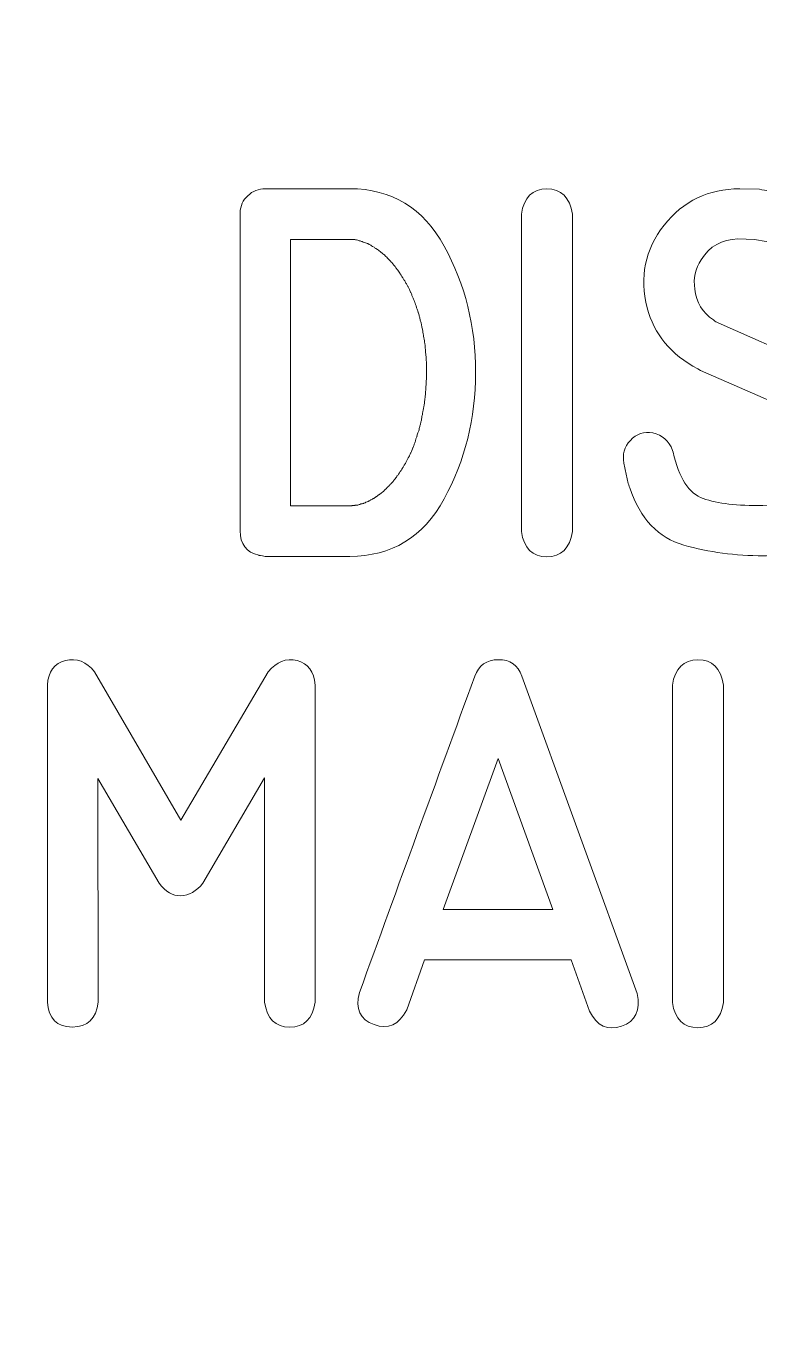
# Model space of a CAD drawing. Header units: millimetres. Extents: x -209 to 236, y -93 to 88.
# Drawn here: x -121.99 to -114.96, y -58.23 to -45.61 of the extents above; entities that cross this region are included whole.
import ezdxf

# ---------------------------------------------------------------- set-up
doc = ezdxf.new("R2010")
doc.units = ezdxf.units.MM
doc.header["$MEASUREMENT"] = 0
doc.layers.add('LED', color=7, linetype='Continuous')

msp = doc.modelspace()

# ---------------------------------------------------------------- linework, layer by layer
at = {"layer": 'LED', "color": 250, "lineweight": 9}
msp.add_open_spline([(-64.1878, 86.0226), (-64.188, 86.4206), (-64.3464, 86.8023), (-64.628, 87.0836), (-64.628, 87.0836), (-64.9097, 87.3649), (-65.2897, 87.5228), (-65.6878, 87.5226), (-65.6878, 87.5226), (-65.6878, 87.5226), (-207.1378, 87.5226), (-207.1378, 87.5226), (-207.1378, 87.5226), (-207.5358, 87.5223), (-207.9175, 87.3639), (-208.1988, 87.0823), (-208.1988, 87.0823), (-208.4801, 86.8006), (-208.638, 86.4206), (-208.6378, 86.0226), (-208.6378, 86.0226), (-208.6378, 86.0226), (-208.6378, 81.5351), (-208.6378, 81.5351), (-208.6378, 81.5351), (-208.6375, 81.137), (-208.4791, 80.7553), (-208.1975, 80.474), (-208.1975, 80.474), (-207.9158, 80.1927), (-207.5358, 80.0348), (-207.1378, 80.0351), (-207.1378, 80.0351), (-207.1378, 80.0351), (-204.6753, 80.0351), (-204.6753, 80.0351), (-204.6753, 80.0351), (-202.5317, 80.0351), (-200.5509, 78.8915), (-199.4791, 77.0351), (-199.4791, 77.0351), (-198.4073, 75.1787), (-198.4073, 72.8915), (-199.4791, 71.0351), (-199.4791, 71.0351), (-200.5509, 69.1787), (-202.5317, 68.0351), (-204.6753, 68.0351), (-204.6753, 68.0351), (-204.6753, 68.0351), (-207.1378, 68.0351), (-207.1378, 68.0351), (-207.1378, 68.0351), (-207.5358, 68.0348), (-207.9175, 67.8764), (-208.1988, 67.5948), (-208.1988, 67.5948), (-208.4801, 67.3131), (-208.638, 66.9331), (-208.6378, 66.5351), (-208.6378, 66.5351), (-208.6378, 66.5351), (-208.6378, 24.3851), (-208.6378, 24.3851), (-208.6378, 24.3851), (-208.6375, 23.987), (-208.4791, 23.6053), (-208.1975, 23.324), (-208.1975, 23.324), (-207.9158, 23.0427), (-207.5358, 22.8848), (-207.1378, 22.8851), (-207.1378, 22.8851), (-207.1378, 22.8851), (-204.6753, 22.8851), (-204.6753, 22.8851), (-204.6753, 22.8851), (-202.5317, 22.8851), (-200.5509, 21.7415), (-199.4791, 19.8851), (-199.4791, 19.8851), (-198.4073, 18.0287), (-198.4073, 15.7415), (-199.4791, 13.8851), (-199.4791, 13.8851), (-200.5509, 12.0287), (-202.5317, 10.8851), (-204.6753, 10.8851), (-204.6753, 10.8851), (-204.6753, 10.8851), (-207.1378, 10.8851), (-207.1378, 10.8851), (-207.1378, 10.8851), (-207.5358, 10.8848), (-207.9175, 10.7264), (-208.1988, 10.4448), (-208.1988, 10.4448), (-208.4801, 10.1631), (-208.638, 9.7831), (-208.6378, 9.3851), (-208.6378, 9.3851), (-208.6378, 9.3851), (-208.6378, -70.8649), (-208.6378, -70.8649), (-208.6378, -70.8649), (-208.6375, -71.263), (-208.4791, -71.6447), (-208.1975, -71.926), (-208.1975, -71.926), (-207.9158, -72.2073), (-207.5358, -72.3652), (-207.1378, -72.3649), (-207.1378, -72.3649), (-207.1378, -72.3649), (-204.6753, -72.3649), (-204.6753, -72.3649), (-204.6753, -72.3649), (-202.5317, -72.3649), (-200.5509, -73.5085), (-199.4791, -75.3649), (-199.4791, -75.3649), (-198.4073, -77.2213), (-198.4073, -79.5085), (-199.4791, -81.3649), (-199.4791, -81.3649), (-200.5509, -83.2213), (-202.5317, -84.3649), (-204.6753, -84.3649), (-204.6753, -84.3649), (-204.6753, -84.3649), (-207.1378, -84.3649), (-207.1378, -84.3649), (-207.1378, -84.3649), (-207.5358, -84.3652), (-207.9175, -84.5236), (-208.1988, -84.8052), (-208.1988, -84.8052), (-208.4801, -85.0869), (-208.638, -85.4669), (-208.6378, -85.8649), (-208.6378, -85.8649), (-208.6378, -85.8649), (-208.6378, -90.3524), (-208.6378, -90.3524), (-208.6378, -90.3524), (-208.6375, -90.7505), (-208.4791, -91.1322), (-208.1975, -91.4135), (-208.1975, -91.4135), (-207.9158, -91.6948), (-207.5358, -91.8527), (-207.1378, -91.8524), (-207.1378, -91.8524), (-207.1378, -91.8524), (-65.6878, -91.8524), (-65.6878, -91.8524), (-65.6878, -91.8524), (-65.2897, -91.8522), (-64.908, -91.6938), (-64.6267, -91.4121), (-64.6267, -91.4121), (-64.3454, -91.1305), (-64.1875, -90.7505), (-64.1878, -90.3524), (-64.1878, -90.3524), (-64.1878, -90.3524), (-64.1878, -85.8649), (-64.1878, -85.8649), (-64.1878, -85.8649), (-64.188, -85.4669), (-64.3464, -85.0852), (-64.628, -84.8039), (-64.628, -84.8039), (-64.9097, -84.5226), (-65.2897, -84.3647), (-65.6878, -84.3649), (-65.6878, -84.3649), (-65.6878, -84.3649), (-68.1503, -84.3649), (-68.1503, -84.3649), (-68.1503, -84.3649), (-69.7406, -84.3659), (-71.2661, -83.7352), (-72.3913, -82.6114), (-72.3913, -82.6114), (-73.5165, -81.4876), (-74.1493, -79.9552), (-74.1503, -78.3649), (-74.1503, -78.3649), (-74.1503, -78.3649), (-74.1503, 16.8851), (-74.1503, 16.8851), (-74.1503, 16.8851), (-74.1513, 18.4754), (-73.5205, 20.0009), (-72.3967, 21.1261), (-72.3967, 21.1261), (-71.2729, 22.2514), (-69.7406, 22.8841), (-68.1503, 22.8851), (-68.1503, 22.8851), (-68.1503, 22.8851), (-65.6878, 22.8851), (-65.6878, 22.8851), (-65.6878, 22.8851), (-65.2897, 22.8853), (-64.908, 23.0437), (-64.6267, 23.3254), (-64.6267, 23.3254), (-64.3454, 23.607), (-64.1875, 23.987), (-64.1878, 24.3851), (-64.1878, 24.3851), (-64.1878, 24.3851), (-64.1878, 66.5351), (-64.1878, 66.5351), (-64.1878, 66.5351), (-64.188, 66.9331), (-64.3464, 67.3148), (-64.628, 67.5961), (-64.628, 67.5961), (-64.9097, 67.8774), (-65.2897, 68.0353), (-65.6878, 68.0351), (-65.6878, 68.0351), (-65.6878, 68.0351), (-68.1503, 68.0351), (-68.1503, 68.0351), (-68.1503, 68.0351), (-70.2939, 68.0351), (-72.2746, 69.1787), (-73.3464, 71.0351), (-73.3464, 71.0351), (-74.4182, 72.8915), (-74.4182, 75.1787), (-73.3464, 77.0351), (-73.3464, 77.0351), (-72.2746, 78.8915), (-70.2939, 80.0351), (-68.1503, 80.0351), (-68.1503, 80.0351), (-68.1503, 80.0351), (-65.6878, 80.0351), (-65.6878, 80.0351), (-65.6878, 80.0351), (-65.2897, 80.0353), (-64.908, 80.1937), (-64.6267, 80.4754), (-64.6267, 80.4754), (-64.3454, 80.757), (-64.1875, 81.137), (-64.1878, 81.5351), (-64.1878, 81.5351), (-64.1878, 81.5351), (-64.1878, 86.0226), (-64.1878, 86.0226)], degree=3, knots=[0, 0, 0, 0, 0.0153846, 0.0153846, 0.0153846, 0.0153846, 0.0307692, 0.0307692, 0.0307692, 0.0307692, 0.0461538, 0.0461538, 0.0461538, 0.0461538, 0.0615385, 0.0615385, 0.0615385, 0.0615385, 0.0769231, 0.0769231, 0.0769231, 0.0769231, 0.0923077, 0.0923077, 0.0923077, 0.0923077, 0.1076923, 0.1076923, 0.1076923, 0.1076923, 0.1230769, 0.1230769, 0.1230769, 0.1230769, 0.1384615, 0.1384615, 0.1384615, 0.1384615, 0.1538462, 0.1538462, 0.1538462, 0.1538462, 0.1692308, 0.1692308, 0.1692308, 0.1692308, 0.1846154, 0.1846154, 0.1846154, 0.1846154, 0.2, 0.2, 0.2, 0.2, 0.2153846, 0.2153846, 0.2153846, 0.2153846, 0.2307692, 0.2307692, 0.2307692, 0.2307692, 0.2461538, 0.2461538, 0.2461538, 0.2461538, 0.2615385, 0.2615385, 0.2615385, 0.2615385, 0.2769231, 0.2769231, 0.2769231, 0.2769231, 0.2923077, 0.2923077, 0.2923077, 0.2923077, 0.3076923, 0.3076923, 0.3076923, 0.3076923, 0.3230769, 0.3230769, 0.3230769, 0.3230769, 0.3384615, 0.3384615, 0.3384615, 0.3384615, 0.3538462, 0.3538462, 0.3538462, 0.3538462, 0.3692308, 0.3692308, 0.3692308, 0.3692308, 0.3846154, 0.3846154, 0.3846154, 0.3846154, 0.4, 0.4, 0.4, 0.4, 0.4153846, 0.4153846, 0.4153846, 0.4153846, 0.4307692, 0.4307692, 0.4307692, 0.4307692, 0.4461538, 0.4461538, 0.4461538, 0.4461538, 0.4615385, 0.4615385, 0.4615385, 0.4615385, 0.4769231, 0.4769231, 0.4769231, 0.4769231, 0.4923077, 0.4923077, 0.4923077, 0.4923077, 0.5076923, 0.5076923, 0.5076923, 0.5076923, 0.5230769, 0.5230769, 0.5230769, 0.5230769, 0.5384615, 0.5384615, 0.5384615, 0.5384615, 0.5538462, 0.5538462, 0.5538462, 0.5538462, 0.5692308, 0.5692308, 0.5692308, 0.5692308, 0.5846154, 0.5846154, 0.5846154, 0.5846154, 0.6, 0.6, 0.6, 0.6, 0.6153846, 0.6153846, 0.6153846, 0.6153846, 0.6307692, 0.6307692, 0.6307692, 0.6307692, 0.6461538, 0.6461538, 0.6461538, 0.6461538, 0.6615385, 0.6615385, 0.6615385, 0.6615385, 0.6769231, 0.6769231, 0.6769231, 0.6769231, 0.6923077, 0.6923077, 0.6923077, 0.6923077, 0.7076923, 0.7076923, 0.7076923, 0.7076923, 0.7230769, 0.7230769, 0.7230769, 0.7230769, 0.7384615, 0.7384615, 0.7384615, 0.7384615, 0.7538462, 0.7538462, 0.7538462, 0.7538462, 0.7692308, 0.7692308, 0.7692308, 0.7692308, 0.7846154, 0.7846154, 0.7846154, 0.7846154, 0.8, 0.8, 0.8, 0.8, 0.8153846, 0.8153846, 0.8153846, 0.8153846, 0.8307692, 0.8307692, 0.8307692, 0.8307692, 0.8461538, 0.8461538, 0.8461538, 0.8461538, 0.8615385, 0.8615385, 0.8615385, 0.8615385, 0.8769231, 0.8769231, 0.8769231, 0.8769231, 0.8923077, 0.8923077, 0.8923077, 0.8923077, 0.9076923, 0.9076923, 0.9076923, 0.9076923, 0.9230769, 0.9230769, 0.9230769, 0.9230769, 0.9384615, 0.9384615, 0.9384615, 0.9384615, 0.9538462, 0.9538462, 0.9538462, 0.9538462, 0.9692308, 0.9692308, 0.9692308, 0.9692308, 1, 1, 1, 1], dxfattribs=at)
at = {"layer": 'LED', "color": 240, "lineweight": 9}
for points, knots in [([(-119.6994, -47.1695), (-119.6994, -47.1695), (-118.8881, -47.1695), (-118.8881, -47.1695), (-118.8881, -47.1695), (-118.4847, -47.1695), (-118.1831, -47.3529), (-117.982, -47.7204), (-117.982, -47.7204), (-117.781, -48.0879), (-117.6804, -48.4924), (-117.6804, -48.9334), (-117.6804, -48.9334), (-117.6804, -49.3743), (-117.7815, -49.7782), (-117.9826, -50.1457), (-117.9826, -50.1457), (-118.1843, -50.5132), (-118.4859, -50.6972), (-118.8881, -50.6972), (-118.8881, -50.6972), (-118.8881, -50.6972), (-119.6994, -50.6972), (-119.6994, -50.6972), (-119.6994, -50.6972), (-119.6994, -50.6972), (-119.6959, -50.6972), (-119.6959, -50.6972), (-119.6959, -50.6972), (-119.6959, -50.6972), (-119.6994, -50.6972), (-119.6994, -50.6972), (-119.6994, -50.6972), (-119.7371, -50.6913), (-119.7576, -50.6878), (-119.7612, -50.6866), (-119.7612, -50.6866), (-119.8805, -50.6584), (-119.9399, -50.5802), (-119.9387, -50.4526), (-119.9387, -50.4526), (-119.9387, -50.4526), (-119.9405, -50.4526), (-119.9405, -50.4526), (-119.9405, -50.4526), (-119.9405, -50.4526), (-119.9387, -47.4106), (-119.9387, -47.4106), (-119.9387, -47.4106), (-119.9399, -47.407), (-119.9405, -47.4023), (-119.9405, -47.397), (-119.9405, -47.397), (-119.937, -47.3335), (-119.9123, -47.28), (-119.8658, -47.2359), (-119.8658, -47.2359), (-119.8188, -47.1918), (-119.7629, -47.1695), (-119.6977, -47.1695), (-119.6977, -47.1695), (-119.6977, -47.1695), (-119.6994, -47.1695), (-119.6994, -47.1695)], [0, 0, 0, 0, 0.0588235, 0.0588235, 0.0588235, 0.0588235, 0.1176471, 0.1176471, 0.1176471, 0.1176471, 0.1764706, 0.1764706, 0.1764706, 0.1764706, 0.2352941, 0.2352941, 0.2352941, 0.2352941, 0.2941176, 0.2941176, 0.2941176, 0.2941176, 0.3529412, 0.3529412, 0.3529412, 0.3529412, 0.4117647, 0.4117647, 0.4117647, 0.4117647, 0.4705882, 0.4705882, 0.4705882, 0.4705882, 0.5294118, 0.5294118, 0.5294118, 0.5294118, 0.5882353, 0.5882353, 0.5882353, 0.5882353, 0.6470588, 0.6470588, 0.6470588, 0.6470588, 0.7058824, 0.7058824, 0.7058824, 0.7058824, 0.7647059, 0.7647059, 0.7647059, 0.7647059, 0.8235294, 0.8235294, 0.8235294, 0.8235294, 0.8823529, 0.8823529, 0.8823529, 0.8823529, 1, 1, 1, 1]), ([(-116.752, -50.4597), (-116.7773, -50.6214), (-116.859, -50.7019), (-116.9972, -50.7013), (-116.9972, -50.7013), (-117.136, -50.7007), (-117.2171, -50.6202), (-117.2412, -50.4597), (-117.2412, -50.4597), (-117.2412, -50.4597), (-117.2412, -47.4141), (-117.2412, -47.4141), (-117.2412, -47.4141), (-117.2171, -47.2524), (-117.136, -47.1707), (-116.9972, -47.1701), (-116.9972, -47.1701), (-116.859, -47.1695), (-116.7773, -47.2512), (-116.752, -47.4141), (-116.752, -47.4141), (-116.752, -47.4141), (-116.752, -50.4597), (-116.752, -50.4597)], [0, 0, 0, 0, 0.1428571, 0.1428571, 0.1428571, 0.1428571, 0.2857143, 0.2857143, 0.2857143, 0.2857143, 0.4285714, 0.4285714, 0.4285714, 0.4285714, 0.5714286, 0.5714286, 0.5714286, 0.5714286, 0.7142857, 0.7142857, 0.7142857, 0.7142857, 1, 1, 1, 1]), ([(-114.5302, -48.8199), (-114.5302, -48.8199), (-114.5026, -48.8316), (-114.5026, -48.8316), (-114.5026, -48.8316), (-114.5026, -48.8316), (-114.4714, -48.8469), (-114.4714, -48.8469), (-114.4714, -48.8469), (-114.4714, -48.8469), (-114.4438, -48.8628), (-114.4438, -48.8628), (-114.4438, -48.8628), (-114.4361, -48.8687), (-114.4267, -48.874), (-114.4173, -48.8793), (-114.4173, -48.8793), (-114.4073, -48.884), (-114.3979, -48.8898), (-114.3885, -48.8951), (-114.3885, -48.8951), (-114.1616, -49.0445), (-114.0205, -49.2514), (-113.967, -49.5154), (-113.967, -49.5154), (-113.9464, -49.6189), (-113.9417, -49.7253), (-113.9528, -49.8341), (-113.9528, -49.8341), (-113.9717, -49.9905), (-114.0263, -50.1345), (-114.1175, -50.2674), (-114.1175, -50.2674), (-114.2086, -50.4003), (-114.3233, -50.5026), (-114.4608, -50.5749), (-114.4608, -50.5749), (-114.609, -50.6531), (-114.7625, -50.6919), (-114.9212, -50.6919), (-114.9212, -50.6919), (-115.1875, -50.6919), (-115.4415, -50.6578), (-115.6844, -50.5896), (-115.6844, -50.5896), (-115.9266, -50.5214), (-116.0994, -50.3386), (-116.2023, -50.041), (-116.2023, -50.041), (-116.2165, -50.0028), (-116.2264, -49.964), (-116.2335, -49.924), (-116.2335, -49.924), (-116.2406, -49.8835), (-116.2488, -49.8435), (-116.2576, -49.8029), (-116.2576, -49.8029), (-116.2747, -49.7206), (-116.2547, -49.6477), (-116.1965, -49.5842), (-116.1965, -49.5842), (-116.1388, -49.5213), (-116.0665, -49.4972), (-115.9807, -49.5119), (-115.9807, -49.5119), (-115.8896, -49.5307), (-115.8266, -49.5866), (-115.7908, -49.6806), (-115.7908, -49.6806), (-115.7908, -49.6806), (-115.7855, -49.6965), (-115.7855, -49.6965), (-115.7855, -49.6965), (-115.7308, -49.9458), (-115.6344, -50.0946), (-115.4974, -50.1428), (-115.4974, -50.1428), (-115.3598, -50.191), (-115.1693, -50.2127), (-114.9247, -50.208), (-114.9247, -50.208), (-114.6995, -50.208), (-114.5449, -50.1022), (-114.4608, -49.8911), (-114.4608, -49.8911), (-114.4244, -49.797), (-114.4185, -49.6989), (-114.4438, -49.5971), (-114.4438, -49.5971), (-114.4691, -49.496), (-114.519, -49.4108), (-114.5937, -49.3432), (-114.5937, -49.3432), (-114.6272, -49.3143), (-114.6707, -49.2879), (-114.7248, -49.2626), (-114.7248, -49.2626), (-114.7248, -49.2626), (-115.5221, -48.9128), (-115.5221, -48.9128), (-115.5221, -48.9128), (-115.5221, -48.9128), (-115.548, -48.8987), (-115.548, -48.8987), (-115.548, -48.8987), (-115.809, -48.7611), (-115.9707, -48.5653), (-116.0336, -48.3113), (-116.0336, -48.3113), (-116.1106, -48.0173), (-116.0571, -47.7539), (-115.8725, -47.5199), (-115.8725, -47.5199), (-115.6885, -47.2865), (-115.4462, -47.1695), (-115.147, -47.1695), (-115.147, -47.1695), (-115.147, -47.1695), (-114.9571, -47.1748), (-114.9571, -47.1748), (-114.9571, -47.1748), (-114.8953, -47.186), (-114.8354, -47.1971), (-114.7783, -47.2083), (-114.7783, -47.2083), (-114.7207, -47.2189), (-114.6625, -47.2377), (-114.6043, -47.2642), (-114.6043, -47.2642), (-114.4597, -47.3318), (-114.3485, -47.4253), (-114.2715, -47.5434), (-114.2715, -47.5434), (-114.1945, -47.6616), (-114.1251, -47.7898), (-114.0634, -47.9274), (-114.0634, -47.9274), (-114.0575, -47.9403), (-114.0522, -47.955), (-114.0475, -47.9721), (-114.0475, -47.9721), (-114.0352, -48.0285), (-114.041, -48.0796), (-114.0651, -48.1255), (-114.0651, -48.1255), (-114.0787, -48.1543), (-114.0934, -48.1761), (-114.1081, -48.1908), (-114.1081, -48.1908), (-114.1228, -48.2061), (-114.1351, -48.2161), (-114.1439, -48.2219), (-114.1439, -48.2219), (-114.2039, -48.2643), (-114.2692, -48.2772), (-114.3403, -48.2596), (-114.3403, -48.2596), (-114.412, -48.2437), (-114.4661, -48.1978), (-114.5043, -48.122), (-114.5043, -48.122), (-114.5343, -48.0555), (-114.5661, -47.9873), (-114.5996, -47.918), (-114.5996, -47.918), (-114.6337, -47.8486), (-114.6813, -47.791), (-114.7419, -47.7445), (-114.7419, -47.7445), (-114.7672, -47.7263), (-114.7918, -47.7128), (-114.8154, -47.7045), (-114.8154, -47.7045), (-114.8389, -47.6957), (-114.8648, -47.6863), (-114.8936, -47.6757), (-114.8936, -47.6757), (-114.8936, -47.6757), (-115.0053, -47.6569), (-115.0053, -47.6569), (-115.0053, -47.6569), (-115.0053, -47.6569), (-115.164, -47.6516), (-115.164, -47.6516), (-115.164, -47.6516), (-115.3181, -47.654), (-115.4357, -47.7204), (-115.5168, -47.8515), (-115.5168, -47.8515), (-115.5721, -47.9356), (-115.5926, -48.0291), (-115.5791, -48.1326), (-115.5791, -48.1326), (-115.5632, -48.2596), (-115.5033, -48.3583), (-115.3998, -48.4289), (-115.3998, -48.4289), (-115.3951, -48.4318), (-115.3904, -48.4359), (-115.3845, -48.4401), (-115.3845, -48.4401), (-115.3786, -48.4436), (-115.3722, -48.4477), (-115.3657, -48.4512), (-115.3657, -48.4512), (-115.3657, -48.4512), (-115.3463, -48.4595), (-115.3463, -48.4595), (-115.3463, -48.4595), (-115.3463, -48.4595), (-115.3257, -48.4683), (-115.3257, -48.4683), (-115.3257, -48.4683), (-115.3257, -48.4683), (-114.5302, -48.8199), (-114.5302, -48.8199)], [0, 0, 0, 0, 0.0181818, 0.0181818, 0.0181818, 0.0181818, 0.0363636, 0.0363636, 0.0363636, 0.0363636, 0.0545455, 0.0545455, 0.0545455, 0.0545455, 0.0727273, 0.0727273, 0.0727273, 0.0727273, 0.0909091, 0.0909091, 0.0909091, 0.0909091, 0.1090909, 0.1090909, 0.1090909, 0.1090909, 0.1272727, 0.1272727, 0.1272727, 0.1272727, 0.1454545, 0.1454545, 0.1454545, 0.1454545, 0.1636364, 0.1636364, 0.1636364, 0.1636364, 0.1818182, 0.1818182, 0.1818182, 0.1818182, 0.2, 0.2, 0.2, 0.2, 0.2181818, 0.2181818, 0.2181818, 0.2181818, 0.2363636, 0.2363636, 0.2363636, 0.2363636, 0.2545455, 0.2545455, 0.2545455, 0.2545455, 0.2727273, 0.2727273, 0.2727273, 0.2727273, 0.2909091, 0.2909091, 0.2909091, 0.2909091, 0.3090909, 0.3090909, 0.3090909, 0.3090909, 0.3272727, 0.3272727, 0.3272727, 0.3272727, 0.3454545, 0.3454545, 0.3454545, 0.3454545, 0.3636364, 0.3636364, 0.3636364, 0.3636364, 0.3818182, 0.3818182, 0.3818182, 0.3818182, 0.4, 0.4, 0.4, 0.4, 0.4181818, 0.4181818, 0.4181818, 0.4181818, 0.4363636, 0.4363636, 0.4363636, 0.4363636, 0.4545455, 0.4545455, 0.4545455, 0.4545455, 0.4727273, 0.4727273, 0.4727273, 0.4727273, 0.4909091, 0.4909091, 0.4909091, 0.4909091, 0.5090909, 0.5090909, 0.5090909, 0.5090909, 0.5272727, 0.5272727, 0.5272727, 0.5272727, 0.5454545, 0.5454545, 0.5454545, 0.5454545, 0.5636364, 0.5636364, 0.5636364, 0.5636364, 0.5818182, 0.5818182, 0.5818182, 0.5818182, 0.6, 0.6, 0.6, 0.6, 0.6181818, 0.6181818, 0.6181818, 0.6181818, 0.6363636, 0.6363636, 0.6363636, 0.6363636, 0.6545455, 0.6545455, 0.6545455, 0.6545455, 0.6727273, 0.6727273, 0.6727273, 0.6727273, 0.6909091, 0.6909091, 0.6909091, 0.6909091, 0.7090909, 0.7090909, 0.7090909, 0.7090909, 0.7272727, 0.7272727, 0.7272727, 0.7272727, 0.7454545, 0.7454545, 0.7454545, 0.7454545, 0.7636364, 0.7636364, 0.7636364, 0.7636364, 0.7818182, 0.7818182, 0.7818182, 0.7818182, 0.8, 0.8, 0.8, 0.8, 0.8181818, 0.8181818, 0.8181818, 0.8181818, 0.8363636, 0.8363636, 0.8363636, 0.8363636, 0.8545455, 0.8545455, 0.8545455, 0.8545455, 0.8727273, 0.8727273, 0.8727273, 0.8727273, 0.8909091, 0.8909091, 0.8909091, 0.8909091, 0.9090909, 0.9090909, 0.9090909, 0.9090909, 0.9272727, 0.9272727, 0.9272727, 0.9272727, 0.9454545, 0.9454545, 0.9454545, 0.9454545, 0.9636364, 0.9636364, 0.9636364, 0.9636364, 1, 1, 1, 1]), ([(-118.8881, -50.2116), (-118.8857, -50.2116), (-118.8834, -50.2116), (-118.881, -50.2116), (-118.881, -50.2116), (-118.8787, -50.2116), (-118.8757, -50.2116), (-118.8728, -50.2116), (-118.8728, -50.2116), (-118.8704, -50.2116), (-118.8681, -50.211), (-118.8663, -50.2104), (-118.8663, -50.2104), (-118.8646, -50.2098), (-118.8622, -50.2098), (-118.8587, -50.2098), (-118.8587, -50.2098), (-118.8563, -50.2098), (-118.854, -50.2092), (-118.851, -50.2086), (-118.851, -50.2086), (-118.8481, -50.208), (-118.8451, -50.208), (-118.8416, -50.208), (-118.8416, -50.208), (-118.8393, -50.208), (-118.8369, -50.2074), (-118.8346, -50.2074), (-118.8346, -50.2074), (-118.8322, -50.2068), (-118.8293, -50.2063), (-118.8257, -50.2063), (-118.8257, -50.2063), (-118.824, -50.2063), (-118.8216, -50.2063), (-118.8193, -50.2057), (-118.8193, -50.2057), (-118.8169, -50.2051), (-118.814, -50.2045), (-118.8105, -50.2045), (-118.8105, -50.2045), (-118.8058, -50.2021), (-118.8011, -50.201), (-118.7969, -50.201), (-118.7969, -50.201), (-118.7946, -50.201), (-118.7922, -50.2004), (-118.7899, -50.1986), (-118.7899, -50.1986), (-118.7875, -50.1969), (-118.7846, -50.1951), (-118.7811, -50.1945), (-118.7811, -50.1945), (-118.7787, -50.1945), (-118.7764, -50.1939), (-118.7734, -50.1933), (-118.7734, -50.1933), (-118.7705, -50.1927), (-118.7675, -50.1922), (-118.764, -50.191), (-118.764, -50.191), (-118.7617, -50.191), (-118.7593, -50.1904), (-118.757, -50.1892), (-118.757, -50.1892), (-118.7546, -50.188), (-118.7523, -50.1869), (-118.7487, -50.1857), (-118.7487, -50.1857), (-118.7417, -50.1833), (-118.7364, -50.181), (-118.7329, -50.1786), (-118.7329, -50.1786), (-118.7123, -50.1716), (-118.7064, -50.1698), (-118.7158, -50.1716), (-118.7158, -50.1716), (-118.7134, -50.1716), (-118.7111, -50.171), (-118.7087, -50.1692), (-118.7087, -50.1692), (-118.7064, -50.1675), (-118.7035, -50.1663), (-118.7005, -50.1651), (-118.7005, -50.1651), (-118.6899, -50.158), (-118.6852, -50.1551), (-118.6864, -50.1563), (-118.6864, -50.1563), (-118.6752, -50.1504), (-118.6694, -50.1475), (-118.6694, -50.1475), (-118.6694, -50.1475), (-118.667, -50.1463), (-118.6646, -50.1451), (-118.6623, -50.1434), (-118.6623, -50.1434), (-118.6599, -50.1416), (-118.657, -50.1398), (-118.6535, -50.1375), (-118.6535, -50.1375), (-118.6435, -50.1304), (-118.6382, -50.1269), (-118.6382, -50.1269), (-118.6382, -50.1269), (-118.6358, -50.1257), (-118.6335, -50.1245), (-118.6305, -50.1228), (-118.6305, -50.1228), (-118.6276, -50.121), (-118.6247, -50.1192), (-118.6211, -50.1169), (-118.6211, -50.1169), (-118.6188, -50.1157), (-118.6164, -50.114), (-118.6141, -50.1116), (-118.6141, -50.1116), (-118.6117, -50.1093), (-118.6088, -50.1069), (-118.6053, -50.1045), (-118.6053, -50.1045), (-118.6035, -50.1034), (-118.6011, -50.1022), (-118.5988, -50.1004), (-118.5988, -50.1004), (-118.5964, -50.0987), (-118.5935, -50.0963), (-118.59, -50.0946), (-118.59, -50.0946), (-118.5876, -50.0922), (-118.5817, -50.0875), (-118.5729, -50.0804), (-118.5729, -50.0804), (-118.5635, -50.071), (-118.5588, -50.0669), (-118.5588, -50.0669), (-118.5588, -50.0669), (-118.5565, -50.0646), (-118.5547, -50.0622), (-118.5524, -50.0599), (-118.5524, -50.0599), (-118.55, -50.0575), (-118.5471, -50.0546), (-118.5435, -50.051), (-118.5435, -50.051), (-118.5412, -50.0487), (-118.5388, -50.0469), (-118.5365, -50.0446), (-118.5365, -50.0446), (-118.5341, -50.0422), (-118.5318, -50.0393), (-118.5282, -50.0358), (-118.5282, -50.0358), (-118.5247, -50.0334), (-118.5194, -50.0287), (-118.5124, -50.0222), (-118.5124, -50.0222), (-118.51, -50.0199), (-118.5077, -50.0175), (-118.5059, -50.0152), (-118.5059, -50.0152), (-118.5036, -50.0128), (-118.5006, -50.0099), (-118.4971, -50.0064), (-118.4971, -50.0064), (-118.4947, -50.004), (-118.4924, -50.0017), (-118.49, -49.9987), (-118.49, -49.9987), (-118.4877, -49.9958), (-118.4847, -49.9928), (-118.4818, -49.9893), (-118.4818, -49.9893), (-118.4677, -49.9711), (-118.463, -49.9652), (-118.4677, -49.9723), (-118.4677, -49.9723), (-118.4595, -49.964), (-118.4548, -49.9576), (-118.4524, -49.9529), (-118.4524, -49.9529), (-118.4418, -49.9393), (-118.4371, -49.9329), (-118.4383, -49.934), (-118.4383, -49.934), (-118.4359, -49.9305), (-118.4336, -49.9276), (-118.4318, -49.9246), (-118.4318, -49.9246), (-118.4295, -49.9217), (-118.4265, -49.9188), (-118.423, -49.9152), (-118.423, -49.9152), (-118.4206, -49.9117), (-118.4189, -49.9082), (-118.4171, -49.9046), (-118.4171, -49.9046), (-118.4154, -49.9011), (-118.4124, -49.8982), (-118.4095, -49.8946), (-118.4095, -49.8946), (-118.4083, -49.8911), (-118.406, -49.8876), (-118.403, -49.8835), (-118.403, -49.8835), (-118.4001, -49.8794), (-118.3977, -49.8758), (-118.3954, -49.8723), (-118.3954, -49.8723), (-118.3883, -49.8629), (-118.3842, -49.8558), (-118.3818, -49.8511), (-118.3818, -49.8511), (-118.3795, -49.8482), (-118.3771, -49.8441), (-118.3754, -49.84), (-118.3754, -49.84), (-118.3736, -49.8364), (-118.3713, -49.8323), (-118.3677, -49.8288), (-118.3677, -49.8288), (-118.3654, -49.8259), (-118.3636, -49.8217), (-118.3619, -49.8176), (-118.3619, -49.8176), (-118.3601, -49.8141), (-118.3577, -49.81), (-118.3542, -49.8065), (-118.3542, -49.8065), (-118.3519, -49.8012), (-118.3483, -49.7935), (-118.3436, -49.7841), (-118.3436, -49.7841), (-118.3413, -49.7806), (-118.3395, -49.7771), (-118.3377, -49.7724), (-118.3377, -49.7724), (-118.336, -49.7677), (-118.3336, -49.7629), (-118.3301, -49.7582), (-118.3301, -49.7582), (-118.3278, -49.7547), (-118.3254, -49.7512), (-118.3236, -49.7471), (-118.3236, -49.7471), (-118.3225, -49.743), (-118.3195, -49.7388), (-118.316, -49.7341), (-118.316, -49.7341), (-118.3148, -49.7306), (-118.3136, -49.7271), (-118.3119, -49.7224), (-118.3119, -49.7224), (-118.3101, -49.7177), (-118.3084, -49.713), (-118.306, -49.7083), (-118.306, -49.7083), (-118.3025, -49.703), (-118.2984, -49.6942), (-118.2937, -49.6824), (-118.2937, -49.6824), (-118.2825, -49.6542), (-118.2784, -49.6448), (-118.2819, -49.6554), (-118.2819, -49.6554), (-118.2807, -49.6518), (-118.279, -49.6471), (-118.2772, -49.6424), (-118.2772, -49.6424), (-118.2754, -49.6371), (-118.2737, -49.6318), (-118.2713, -49.6277), (-118.2713, -49.6277), (-118.2701, -49.623), (-118.269, -49.6183), (-118.2672, -49.6136), (-118.2672, -49.6136), (-118.2654, -49.6089), (-118.2631, -49.6042), (-118.2613, -49.5983), (-118.2613, -49.5983), (-118.2578, -49.5877), (-118.2548, -49.5789), (-118.2525, -49.5707), (-118.2525, -49.5707), (-118.2513, -49.566), (-118.2501, -49.5613), (-118.2484, -49.5566), (-118.2484, -49.5566), (-118.2466, -49.5525), (-118.2443, -49.5472), (-118.2419, -49.5413), (-118.2419, -49.5413), (-118.2466, -49.553), (-118.2437, -49.5431), (-118.2337, -49.5119), (-118.2337, -49.5119), (-118.2313, -49.5066), (-118.2278, -49.4966), (-118.2231, -49.4831), (-118.2231, -49.4831), (-118.2231, -49.4784), (-118.2225, -49.4731), (-118.2207, -49.4684), (-118.2207, -49.4684), (-118.219, -49.4631), (-118.2172, -49.4578), (-118.216, -49.4519), (-118.216, -49.4519), (-118.2149, -49.4472), (-118.2137, -49.4425), (-118.2125, -49.4372), (-118.2125, -49.4372), (-118.2119, -49.4319), (-118.2102, -49.4266), (-118.2078, -49.4208), (-118.2078, -49.4208), (-118.2078, -49.4172), (-118.2066, -49.4131), (-118.2049, -49.4078), (-118.2049, -49.4078), (-118.2031, -49.4025), (-118.2019, -49.3972), (-118.2008, -49.3914), (-118.2008, -49.3914), (-118.1996, -49.3837), (-118.1978, -49.3725), (-118.1955, -49.359), (-118.1955, -49.359), (-118.1955, -49.3543), (-118.1949, -49.3496), (-118.1931, -49.3443), (-118.1931, -49.3443), (-118.1913, -49.339), (-118.1896, -49.3337), (-118.189, -49.3279), (-118.189, -49.3279), (-118.189, -49.3232), (-118.1884, -49.3185), (-118.1872, -49.3132), (-118.1872, -49.3132), (-118.1861, -49.3079), (-118.1849, -49.3026), (-118.1837, -49.2967), (-118.1837, -49.2967), (-118.1825, -49.2885), (-118.1808, -49.2779), (-118.1784, -49.2638), (-118.1784, -49.2638), (-118.1784, -49.2597), (-118.1772, -49.2544), (-118.1755, -49.2485), (-118.1755, -49.2485), (-118.1743, -49.2426), (-118.1725, -49.2373), (-118.1714, -49.2314), (-118.1714, -49.2314), (-118.1714, -49.2232), (-118.1702, -49.2126), (-118.1678, -49.1985), (-118.1678, -49.1985), (-118.1678, -49.1938), (-118.1678, -49.1891), (-118.1672, -49.1838), (-118.1672, -49.1838), (-118.1667, -49.1785), (-118.1655, -49.1726), (-118.1643, -49.1662), (-118.1643, -49.1662), (-118.1625, -49.1521), (-118.1614, -49.1415), (-118.1614, -49.1333), (-118.1614, -49.1333), (-118.1602, -49.125), (-118.1596, -49.1144), (-118.1596, -49.1003), (-118.1596, -49.1003), (-118.1584, -49.0921), (-118.1578, -49.0809), (-118.1578, -49.0662), (-118.1578, -49.0662), (-118.1567, -49.058), (-118.1561, -49.0468), (-118.1561, -49.0333), (-118.1561, -49.0333), (-118.1561, -49.0274), (-118.1555, -49.0221), (-118.1549, -49.0168), (-118.1549, -49.0168), (-118.1543, -49.0115), (-118.1537, -49.0057), (-118.1525, -48.9986), (-118.1525, -48.9986), (-118.1525, -48.9939), (-118.152, -48.9892), (-118.1514, -48.9839), (-118.1514, -48.9839), (-118.1514, -48.9792), (-118.1508, -48.9727), (-118.1508, -48.9663), (-118.1508, -48.9663), (-118.1508, -48.9616), (-118.1508, -48.9563), (-118.1508, -48.9504), (-118.1508, -48.9504), (-118.1508, -48.9451), (-118.1508, -48.9392), (-118.1508, -48.9334), (-118.1508, -48.9334), (-118.1508, -48.9275), (-118.1508, -48.9222), (-118.1508, -48.9169), (-118.1508, -48.9169), (-118.1508, -48.9116), (-118.1508, -48.9063), (-118.1508, -48.9004), (-118.1508, -48.9004), (-118.1508, -48.8951), (-118.1514, -48.8893), (-118.1514, -48.8846), (-118.1514, -48.8846), (-118.152, -48.8793), (-118.1525, -48.8728), (-118.1525, -48.8663), (-118.1525, -48.8663), (-118.1525, -48.8616), (-118.1525, -48.8563), (-118.1525, -48.8504), (-118.1525, -48.8504), (-118.1525, -48.8452), (-118.1525, -48.8393), (-118.1525, -48.8334), (-118.1525, -48.8334), (-118.1525, -48.8263), (-118.1537, -48.8152), (-118.1561, -48.7987), (-118.1561, -48.7987), (-118.1561, -48.7852), (-118.1567, -48.7746), (-118.1578, -48.7681), (-118.1578, -48.7681), (-118.1578, -48.7599), (-118.159, -48.7481), (-118.1614, -48.7317), (-118.1614, -48.7317), (-118.1614, -48.7182), (-118.162, -48.7076), (-118.1631, -48.7005), (-118.1631, -48.7005), (-118.1631, -48.6929), (-118.1637, -48.6817), (-118.1661, -48.6682), (-118.1661, -48.6682), (-118.1672, -48.6635), (-118.1684, -48.6582), (-118.169, -48.6523), (-118.169, -48.6523), (-118.1696, -48.647), (-118.1696, -48.6411), (-118.1696, -48.6353), (-118.1696, -48.6353), (-118.1719, -48.6217), (-118.1743, -48.6106), (-118.1767, -48.6023), (-118.1767, -48.6023), (-118.1778, -48.5982), (-118.179, -48.5929), (-118.1802, -48.5882), (-118.1802, -48.5882), (-118.1814, -48.5829), (-118.1819, -48.5776), (-118.1819, -48.5718), (-118.1819, -48.5718), (-118.1831, -48.5635), (-118.1849, -48.5529), (-118.1872, -48.5388), (-118.1872, -48.5388), (-118.1884, -48.5306), (-118.1896, -48.52), (-118.1919, -48.5059), (-118.1919, -48.5059), (-118.1966, -48.4924), (-118.1996, -48.4818), (-118.2008, -48.4753), (-118.2008, -48.4753), (-118.2031, -48.4612), (-118.2049, -48.4518), (-118.206, -48.4459), (-118.206, -48.4459), (-118.2084, -48.4412), (-118.2102, -48.4365), (-118.2113, -48.4312), (-118.2113, -48.4312), (-118.2125, -48.4259), (-118.2131, -48.4207), (-118.2143, -48.4148), (-118.2143, -48.4148), (-118.2155, -48.4101), (-118.2172, -48.4054), (-118.2196, -48.4001), (-118.2196, -48.4001), (-118.2219, -48.3948), (-118.2231, -48.3895), (-118.2231, -48.3836), (-118.2231, -48.3836), (-118.2337, -48.353), (-118.2366, -48.343), (-118.2319, -48.3548), (-118.2319, -48.3548), (-118.2343, -48.3466), (-118.2366, -48.3366), (-118.2401, -48.3254), (-118.2401, -48.3254), (-118.2425, -48.3219), (-118.2449, -48.3178), (-118.2466, -48.3125), (-118.2466, -48.3125), (-118.2484, -48.3072), (-118.2496, -48.3025), (-118.2507, -48.2978), (-118.2507, -48.2978), (-118.2519, -48.2942), (-118.2554, -48.2843), (-118.2613, -48.2684), (-118.2613, -48.2684), (-118.2654, -48.2572), (-118.269, -48.2478), (-118.2713, -48.2407), (-118.2713, -48.2407), (-118.2737, -48.2372), (-118.2754, -48.2331), (-118.2772, -48.2278), (-118.2772, -48.2278), (-118.279, -48.2225), (-118.2807, -48.2178), (-118.2819, -48.2131), (-118.2819, -48.2131), (-118.2842, -48.2102), (-118.2866, -48.2061), (-118.2884, -48.2014), (-118.2884, -48.2014), (-118.2907, -48.1966), (-118.2925, -48.1919), (-118.2937, -48.1872), (-118.2937, -48.1872), (-118.2984, -48.1761), (-118.3025, -48.1673), (-118.306, -48.1614), (-118.306, -48.1614), (-118.3107, -48.1502), (-118.3136, -48.142), (-118.316, -48.1373), (-118.316, -48.1373), (-118.3207, -48.1261), (-118.3248, -48.1173), (-118.3283, -48.112), (-118.3283, -48.112), (-118.3307, -48.1085), (-118.333, -48.1043), (-118.3348, -48.1002), (-118.3348, -48.1002), (-118.3372, -48.0967), (-118.3389, -48.0926), (-118.3401, -48.0891), (-118.3401, -48.0891), (-118.3472, -48.0779), (-118.3519, -48.0697), (-118.3542, -48.0649), (-118.3542, -48.0649), (-118.3642, -48.0491), (-118.3689, -48.0414), (-118.3677, -48.0426), (-118.3677, -48.0426), (-118.3713, -48.0391), (-118.3736, -48.0356), (-118.3754, -48.0314), (-118.3754, -48.0314), (-118.3771, -48.0273), (-118.3795, -48.0238), (-118.3818, -48.0203), (-118.3818, -48.0203), (-118.3842, -48.0156), (-118.3883, -48.0091), (-118.3954, -47.9997), (-118.3954, -47.9997), (-118.3977, -47.9962), (-118.4001, -47.9926), (-118.4024, -47.9897), (-118.4024, -47.9897), (-118.4048, -47.9862), (-118.4065, -47.9826), (-118.4077, -47.9791), (-118.4077, -47.9791), (-118.413, -47.9685), (-118.423, -47.9556), (-118.4365, -47.9397), (-118.4365, -47.9397), (-118.4389, -47.9374), (-118.4483, -47.9244), (-118.4642, -47.9015), (-118.4642, -47.9015), (-118.4783, -47.8856), (-118.4883, -47.8739), (-118.4953, -47.8668), (-118.4953, -47.8668), (-118.5024, -47.8592), (-118.5124, -47.848), (-118.5265, -47.8345), (-118.5265, -47.8345), (-118.5353, -47.8239), (-118.5453, -47.8145), (-118.5559, -47.8051), (-118.5559, -47.8051), (-118.5635, -47.7992), (-118.5747, -47.791), (-118.5882, -47.7792), (-118.5882, -47.7792), (-118.6, -47.7698), (-118.6106, -47.7616), (-118.6211, -47.7533), (-118.6211, -47.7533), (-118.6476, -47.7363), (-118.6582, -47.7286), (-118.6535, -47.731), (-118.6535, -47.731), (-118.677, -47.7175), (-118.687, -47.711), (-118.6846, -47.7122), (-118.6846, -47.7122), (-118.6846, -47.7122), (-118.6952, -47.7069), (-118.7158, -47.6963), (-118.7158, -47.6963), (-118.7205, -47.6945), (-118.7311, -47.6904), (-118.7487, -47.6845), (-118.7487, -47.6845), (-118.7634, -47.6787), (-118.7746, -47.6745), (-118.7811, -47.6722), (-118.7811, -47.6722), (-118.7869, -47.6716), (-118.7922, -47.6698), (-118.7969, -47.6681), (-118.7969, -47.6681), (-118.8011, -47.6663), (-118.8058, -47.6646), (-118.8105, -47.6622), (-118.8105, -47.6622), (-118.831, -47.6587), (-118.8416, -47.6569), (-118.8416, -47.6569), (-118.8416, -47.6569), (-118.8487, -47.6557), (-118.8587, -47.6551), (-118.8728, -47.6551), (-118.8728, -47.6551), (-118.8757, -47.6551), (-118.8787, -47.6551), (-118.881, -47.6551), (-118.881, -47.6551), (-118.8834, -47.6551), (-118.8857, -47.6551), (-118.8881, -47.6551), (-118.8881, -47.6551), (-118.8881, -47.6551), (-119.4566, -47.6551), (-119.4566, -47.6551), (-119.4566, -47.6551), (-119.4566, -47.6551), (-119.4566, -50.2116), (-119.4566, -50.2116), (-119.4566, -50.2116), (-119.4566, -50.2116), (-119.4566, -50.2116), (-119.4566, -50.2116), (-119.4566, -50.2116), (-119.4566, -50.2116), (-118.8881, -50.2116), (-118.8881, -50.2116)], [0, 0, 0, 0, 0.005848, 0.005848, 0.005848, 0.005848, 0.0116959, 0.0116959, 0.0116959, 0.0116959, 0.0175439, 0.0175439, 0.0175439, 0.0175439, 0.0233918, 0.0233918, 0.0233918, 0.0233918, 0.0292398, 0.0292398, 0.0292398, 0.0292398, 0.0350877, 0.0350877, 0.0350877, 0.0350877, 0.0409357, 0.0409357, 0.0409357, 0.0409357, 0.0467836, 0.0467836, 0.0467836, 0.0467836, 0.0526316, 0.0526316, 0.0526316, 0.0526316, 0.0584795, 0.0584795, 0.0584795, 0.0584795, 0.0643275, 0.0643275, 0.0643275, 0.0643275, 0.0701754, 0.0701754, 0.0701754, 0.0701754, 0.0760234, 0.0760234, 0.0760234, 0.0760234, 0.0818713, 0.0818713, 0.0818713, 0.0818713, 0.0877193, 0.0877193, 0.0877193, 0.0877193, 0.0935673, 0.0935673, 0.0935673, 0.0935673, 0.0994152, 0.0994152, 0.0994152, 0.0994152, 0.1052632, 0.1052632, 0.1052632, 0.1052632, 0.1111111, 0.1111111, 0.1111111, 0.1111111, 0.1169591, 0.1169591, 0.1169591, 0.1169591, 0.122807, 0.122807, 0.122807, 0.122807, 0.128655, 0.128655, 0.128655, 0.128655, 0.1345029, 0.1345029, 0.1345029, 0.1345029, 0.1403509, 0.1403509, 0.1403509, 0.1403509, 0.1461988, 0.1461988, 0.1461988, 0.1461988, 0.1520468, 0.1520468, 0.1520468, 0.1520468, 0.1578947, 0.1578947, 0.1578947, 0.1578947, 0.1637427, 0.1637427, 0.1637427, 0.1637427, 0.1695906, 0.1695906, 0.1695906, 0.1695906, 0.1754386, 0.1754386, 0.1754386, 0.1754386, 0.1812865, 0.1812865, 0.1812865, 0.1812865, 0.1871345, 0.1871345, 0.1871345, 0.1871345, 0.1929825, 0.1929825, 0.1929825, 0.1929825, 0.1988304, 0.1988304, 0.1988304, 0.1988304, 0.2046784, 0.2046784, 0.2046784, 0.2046784, 0.2105263, 0.2105263, 0.2105263, 0.2105263, 0.2163743, 0.2163743, 0.2163743, 0.2163743, 0.2222222, 0.2222222, 0.2222222, 0.2222222, 0.2280702, 0.2280702, 0.2280702, 0.2280702, 0.2339181, 0.2339181, 0.2339181, 0.2339181, 0.2397661, 0.2397661, 0.2397661, 0.2397661, 0.245614, 0.245614, 0.245614, 0.245614, 0.251462, 0.251462, 0.251462, 0.251462, 0.2573099, 0.2573099, 0.2573099, 0.2573099, 0.2631579, 0.2631579, 0.2631579, 0.2631579, 0.2690058, 0.2690058, 0.2690058, 0.2690058, 0.2748538, 0.2748538, 0.2748538, 0.2748538, 0.2807018, 0.2807018, 0.2807018, 0.2807018, 0.2865497, 0.2865497, 0.2865497, 0.2865497, 0.2923977, 0.2923977, 0.2923977, 0.2923977, 0.2982456, 0.2982456, 0.2982456, 0.2982456, 0.3040936, 0.3040936, 0.3040936, 0.3040936, 0.3099415, 0.3099415, 0.3099415, 0.3099415, 0.3157895, 0.3157895, 0.3157895, 0.3157895, 0.3216374, 0.3216374, 0.3216374, 0.3216374, 0.3274854, 0.3274854, 0.3274854, 0.3274854, 0.3333333, 0.3333333, 0.3333333, 0.3333333, 0.3391813, 0.3391813, 0.3391813, 0.3391813, 0.3450292, 0.3450292, 0.3450292, 0.3450292, 0.3508772, 0.3508772, 0.3508772, 0.3508772, 0.3567251, 0.3567251, 0.3567251, 0.3567251, 0.3625731, 0.3625731, 0.3625731, 0.3625731, 0.3684211, 0.3684211, 0.3684211, 0.3684211, 0.374269, 0.374269, 0.374269, 0.374269, 0.380117, 0.380117, 0.380117, 0.380117, 0.3859649, 0.3859649, 0.3859649, 0.3859649, 0.3918129, 0.3918129, 0.3918129, 0.3918129, 0.3976608, 0.3976608, 0.3976608, 0.3976608, 0.4035088, 0.4035088, 0.4035088, 0.4035088, 0.4093567, 0.4093567, 0.4093567, 0.4093567, 0.4152047, 0.4152047, 0.4152047, 0.4152047, 0.4210526, 0.4210526, 0.4210526, 0.4210526, 0.4269006, 0.4269006, 0.4269006, 0.4269006, 0.4327485, 0.4327485, 0.4327485, 0.4327485, 0.4385965, 0.4385965, 0.4385965, 0.4385965, 0.4444444, 0.4444444, 0.4444444, 0.4444444, 0.4502924, 0.4502924, 0.4502924, 0.4502924, 0.4561404, 0.4561404, 0.4561404, 0.4561404, 0.4619883, 0.4619883, 0.4619883, 0.4619883, 0.4678363, 0.4678363, 0.4678363, 0.4678363, 0.4736842, 0.4736842, 0.4736842, 0.4736842, 0.4795322, 0.4795322, 0.4795322, 0.4795322, 0.4853801, 0.4853801, 0.4853801, 0.4853801, 0.4912281, 0.4912281, 0.4912281, 0.4912281, 0.497076, 0.497076, 0.497076, 0.497076, 0.502924, 0.502924, 0.502924, 0.502924, 0.5087719, 0.5087719, 0.5087719, 0.5087719, 0.5146199, 0.5146199, 0.5146199, 0.5146199, 0.5204678, 0.5204678, 0.5204678, 0.5204678, 0.5263158, 0.5263158, 0.5263158, 0.5263158, 0.5321637, 0.5321637, 0.5321637, 0.5321637, 0.5380117, 0.5380117, 0.5380117, 0.5380117, 0.5438596, 0.5438596, 0.5438596, 0.5438596, 0.5497076, 0.5497076, 0.5497076, 0.5497076, 0.5555556, 0.5555556, 0.5555556, 0.5555556, 0.5614035, 0.5614035, 0.5614035, 0.5614035, 0.5672515, 0.5672515, 0.5672515, 0.5672515, 0.5730994, 0.5730994, 0.5730994, 0.5730994, 0.5789474, 0.5789474, 0.5789474, 0.5789474, 0.5847953, 0.5847953, 0.5847953, 0.5847953, 0.5906433, 0.5906433, 0.5906433, 0.5906433, 0.5964912, 0.5964912, 0.5964912, 0.5964912, 0.6023392, 0.6023392, 0.6023392, 0.6023392, 0.6081871, 0.6081871, 0.6081871, 0.6081871, 0.6140351, 0.6140351, 0.6140351, 0.6140351, 0.619883, 0.619883, 0.619883, 0.619883, 0.625731, 0.625731, 0.625731, 0.625731, 0.6315789, 0.6315789, 0.6315789, 0.6315789, 0.6374269, 0.6374269, 0.6374269, 0.6374269, 0.6432749, 0.6432749, 0.6432749, 0.6432749, 0.6491228, 0.6491228, 0.6491228, 0.6491228, 0.6549708, 0.6549708, 0.6549708, 0.6549708, 0.6608187, 0.6608187, 0.6608187, 0.6608187, 0.6666667, 0.6666667, 0.6666667, 0.6666667, 0.6725146, 0.6725146, 0.6725146, 0.6725146, 0.6783626, 0.6783626, 0.6783626, 0.6783626, 0.6842105, 0.6842105, 0.6842105, 0.6842105, 0.6900585, 0.6900585, 0.6900585, 0.6900585, 0.6959064, 0.6959064, 0.6959064, 0.6959064, 0.7017544, 0.7017544, 0.7017544, 0.7017544, 0.7076023, 0.7076023, 0.7076023, 0.7076023, 0.7134503, 0.7134503, 0.7134503, 0.7134503, 0.7192982, 0.7192982, 0.7192982, 0.7192982, 0.7251462, 0.7251462, 0.7251462, 0.7251462, 0.7309942, 0.7309942, 0.7309942, 0.7309942, 0.7368421, 0.7368421, 0.7368421, 0.7368421, 0.7426901, 0.7426901, 0.7426901, 0.7426901, 0.748538, 0.748538, 0.748538, 0.748538, 0.754386, 0.754386, 0.754386, 0.754386, 0.7602339, 0.7602339, 0.7602339, 0.7602339, 0.7660819, 0.7660819, 0.7660819, 0.7660819, 0.7719298, 0.7719298, 0.7719298, 0.7719298, 0.7777778, 0.7777778, 0.7777778, 0.7777778, 0.7836257, 0.7836257, 0.7836257, 0.7836257, 0.7894737, 0.7894737, 0.7894737, 0.7894737, 0.7953216, 0.7953216, 0.7953216, 0.7953216, 0.8011696, 0.8011696, 0.8011696, 0.8011696, 0.8070175, 0.8070175, 0.8070175, 0.8070175, 0.8128655, 0.8128655, 0.8128655, 0.8128655, 0.8187135, 0.8187135, 0.8187135, 0.8187135, 0.8245614, 0.8245614, 0.8245614, 0.8245614, 0.8304094, 0.8304094, 0.8304094, 0.8304094, 0.8362573, 0.8362573, 0.8362573, 0.8362573, 0.8421053, 0.8421053, 0.8421053, 0.8421053, 0.8479532, 0.8479532, 0.8479532, 0.8479532, 0.8538012, 0.8538012, 0.8538012, 0.8538012, 0.8596491, 0.8596491, 0.8596491, 0.8596491, 0.8654971, 0.8654971, 0.8654971, 0.8654971, 0.871345, 0.871345, 0.871345, 0.871345, 0.877193, 0.877193, 0.877193, 0.877193, 0.8830409, 0.8830409, 0.8830409, 0.8830409, 0.8888889, 0.8888889, 0.8888889, 0.8888889, 0.8947368, 0.8947368, 0.8947368, 0.8947368, 0.9005848, 0.9005848, 0.9005848, 0.9005848, 0.9064327, 0.9064327, 0.9064327, 0.9064327, 0.9122807, 0.9122807, 0.9122807, 0.9122807, 0.9181287, 0.9181287, 0.9181287, 0.9181287, 0.9239766, 0.9239766, 0.9239766, 0.9239766, 0.9298246, 0.9298246, 0.9298246, 0.9298246, 0.9356725, 0.9356725, 0.9356725, 0.9356725, 0.9415205, 0.9415205, 0.9415205, 0.9415205, 0.9473684, 0.9473684, 0.9473684, 0.9473684, 0.9532164, 0.9532164, 0.9532164, 0.9532164, 0.9590643, 0.9590643, 0.9590643, 0.9590643, 0.9649123, 0.9649123, 0.9649123, 0.9649123, 0.9707602, 0.9707602, 0.9707602, 0.9707602, 0.9766082, 0.9766082, 0.9766082, 0.9766082, 0.9824561, 0.9824561, 0.9824561, 0.9824561, 0.9883041, 0.9883041, 0.9883041, 0.9883041, 1, 1, 1, 1]), ([(-119.2203, -54.9757), (-119.2456, -55.1363), (-119.3268, -55.2168), (-119.4637, -55.2162), (-119.4637, -55.2162), (-119.6013, -55.2156), (-119.6819, -55.1351), (-119.706, -54.9757), (-119.706, -54.9757), (-119.706, -54.9757), (-119.706, -52.8244), (-119.706, -52.8244), (-119.706, -52.8244), (-119.706, -52.8244), (-120.2969, -53.8351), (-120.2969, -53.8351), (-120.2969, -53.8351), (-120.3598, -53.911), (-120.4303, -53.9509), (-120.5079, -53.9545), (-120.5079, -53.9545), (-120.5856, -53.9574), (-120.6543, -53.918), (-120.7155, -53.8351), (-120.7155, -53.8351), (-120.7155, -53.8351), (-121.3029, -52.8291), (-121.3029, -52.8291), (-121.3029, -52.8291), (-121.3029, -52.8291), (-121.3011, -54.9757), (-121.3011, -54.9757), (-121.3011, -54.9757), (-121.3193, -55.1351), (-121.4022, -55.215), (-121.5498, -55.2144), (-121.5498, -55.2144), (-121.6974, -55.2139), (-121.7767, -55.1339), (-121.7885, -54.9757), (-121.7885, -54.9757), (-121.7885, -54.9757), (-121.7885, -51.9337), (-121.7885, -51.9337), (-121.7885, -51.9337), (-121.7791, -51.8014), (-121.7215, -51.7226), (-121.6145, -51.6967), (-121.6145, -51.6967), (-121.5075, -51.6709), (-121.4146, -51.7073), (-121.3352, -51.8061), (-121.3352, -51.8061), (-121.3352, -51.8061), (-120.5068, -53.2307), (-120.5068, -53.2307), (-120.5068, -53.2307), (-120.5068, -53.2307), (-119.6695, -51.8061), (-119.6695, -51.8061), (-119.6695, -51.8061), (-119.5907, -51.7073), (-119.4984, -51.6715), (-119.3932, -51.6979), (-119.3932, -51.6979), (-119.2885, -51.7244), (-119.2303, -51.8026), (-119.2203, -51.9337), (-119.2203, -51.9337), (-119.2203, -51.9337), (-119.2203, -54.9757), (-119.2203, -54.9757)], [0, 0, 0, 0, 0.0526316, 0.0526316, 0.0526316, 0.0526316, 0.1052632, 0.1052632, 0.1052632, 0.1052632, 0.1578947, 0.1578947, 0.1578947, 0.1578947, 0.2105263, 0.2105263, 0.2105263, 0.2105263, 0.2631579, 0.2631579, 0.2631579, 0.2631579, 0.3157895, 0.3157895, 0.3157895, 0.3157895, 0.3684211, 0.3684211, 0.3684211, 0.3684211, 0.4210526, 0.4210526, 0.4210526, 0.4210526, 0.4736842, 0.4736842, 0.4736842, 0.4736842, 0.5263158, 0.5263158, 0.5263158, 0.5263158, 0.5789474, 0.5789474, 0.5789474, 0.5789474, 0.6315789, 0.6315789, 0.6315789, 0.6315789, 0.6842105, 0.6842105, 0.6842105, 0.6842105, 0.7368421, 0.7368421, 0.7368421, 0.7368421, 0.7894737, 0.7894737, 0.7894737, 0.7894737, 0.8421053, 0.8421053, 0.8421053, 0.8421053, 0.8947368, 0.8947368, 0.8947368, 0.8947368, 1, 1, 1, 1]), ([(-118.7947, -54.8846), (-118.6112, -54.3778), (-118.4272, -53.8716), (-118.2432, -53.3659), (-118.2432, -53.3659), (-118.0585, -52.8603), (-117.8739, -52.3541), (-117.6893, -51.8478), (-117.6893, -51.8478), (-117.6511, -51.7432), (-117.5758, -51.6903), (-117.4635, -51.6891), (-117.4635, -51.6891), (-117.3506, -51.6879), (-117.2748, -51.7408), (-117.236, -51.8478), (-117.236, -51.8478), (-117.236, -51.8478), (-116.1318, -54.8928), (-116.1318, -54.8928), (-116.1318, -54.8928), (-116.0977, -55.0551), (-116.1471, -55.1592), (-116.28, -55.2062), (-116.28, -55.2062), (-116.4135, -55.2538), (-116.5158, -55.205), (-116.5887, -55.0616), (-116.5887, -55.0616), (-116.5887, -55.0616), (-116.7656, -54.5689), (-116.7656, -54.5689), (-116.7656, -54.5689), (-116.7656, -54.5689), (-118.1697, -54.5689), (-118.1697, -54.5689), (-118.1697, -54.5689), (-118.1697, -54.5689), (-118.3419, -55.0498), (-118.3419, -55.0498), (-118.3419, -55.0498), (-118.4154, -55.1945), (-118.5201, -55.2415), (-118.6553, -55.1915), (-118.6553, -55.1915), (-118.7911, -55.1421), (-118.8376, -55.0392), (-118.7947, -54.8846)], [0, 0, 0, 0, 0.0769231, 0.0769231, 0.0769231, 0.0769231, 0.1538462, 0.1538462, 0.1538462, 0.1538462, 0.2307692, 0.2307692, 0.2307692, 0.2307692, 0.3076923, 0.3076923, 0.3076923, 0.3076923, 0.3846154, 0.3846154, 0.3846154, 0.3846154, 0.4615385, 0.4615385, 0.4615385, 0.4615385, 0.5384615, 0.5384615, 0.5384615, 0.5384615, 0.6153846, 0.6153846, 0.6153846, 0.6153846, 0.6923077, 0.6923077, 0.6923077, 0.6923077, 0.7692308, 0.7692308, 0.7692308, 0.7692308, 0.8461538, 0.8461538, 0.8461538, 0.8461538, 1, 1, 1, 1]), ([(-115.3034, -54.9793), (-115.3287, -55.141), (-115.4104, -55.2215), (-115.5486, -55.2209), (-115.5486, -55.2209), (-115.6874, -55.2203), (-115.7685, -55.1398), (-115.7926, -54.9793), (-115.7926, -54.9793), (-115.7926, -54.9793), (-115.7926, -51.9337), (-115.7926, -51.9337), (-115.7926, -51.9337), (-115.7685, -51.772), (-115.6874, -51.6903), (-115.5486, -51.6897), (-115.5486, -51.6897), (-115.4104, -51.6891), (-115.3287, -51.7708), (-115.3034, -51.9337), (-115.3034, -51.9337), (-115.3034, -51.9337), (-115.3034, -54.9793), (-115.3034, -54.9793)], [0, 0, 0, 0, 0.1428571, 0.1428571, 0.1428571, 0.1428571, 0.2857143, 0.2857143, 0.2857143, 0.2857143, 0.4285714, 0.4285714, 0.4285714, 0.4285714, 0.5714286, 0.5714286, 0.5714286, 0.5714286, 0.7142857, 0.7142857, 0.7142857, 0.7142857, 1, 1, 1, 1]), ([(-116.9414, -54.085), (-116.9414, -54.085), (-117.4653, -52.6381), (-117.4653, -52.6381), (-117.4653, -52.6381), (-117.4653, -52.6381), (-117.9921, -54.085), (-117.9921, -54.085), (-117.9921, -54.085), (-117.9921, -54.085), (-116.9414, -54.085), (-116.9414, -54.085)], [0, 0, 0, 0, 0.25, 0.25, 0.25, 0.25, 0.5, 0.5, 0.5, 0.5, 1, 1, 1, 1]), ([(-117.4653, -52.6381), (-117.4653, -52.6381), (-116.9414, -54.085), (-116.9414, -54.085), (-116.9414, -54.085), (-116.9414, -54.085), (-117.4653, -52.6381), (-117.4653, -52.6381)], [0, 0, 0, 0, 0.3333333, 0.3333333, 0.3333333, 0.3333333, 1, 1, 1, 1])]:
    msp.add_open_spline(points, degree=3, knots=knots, dxfattribs=at)

doc.saveas('drawing.dxf')
